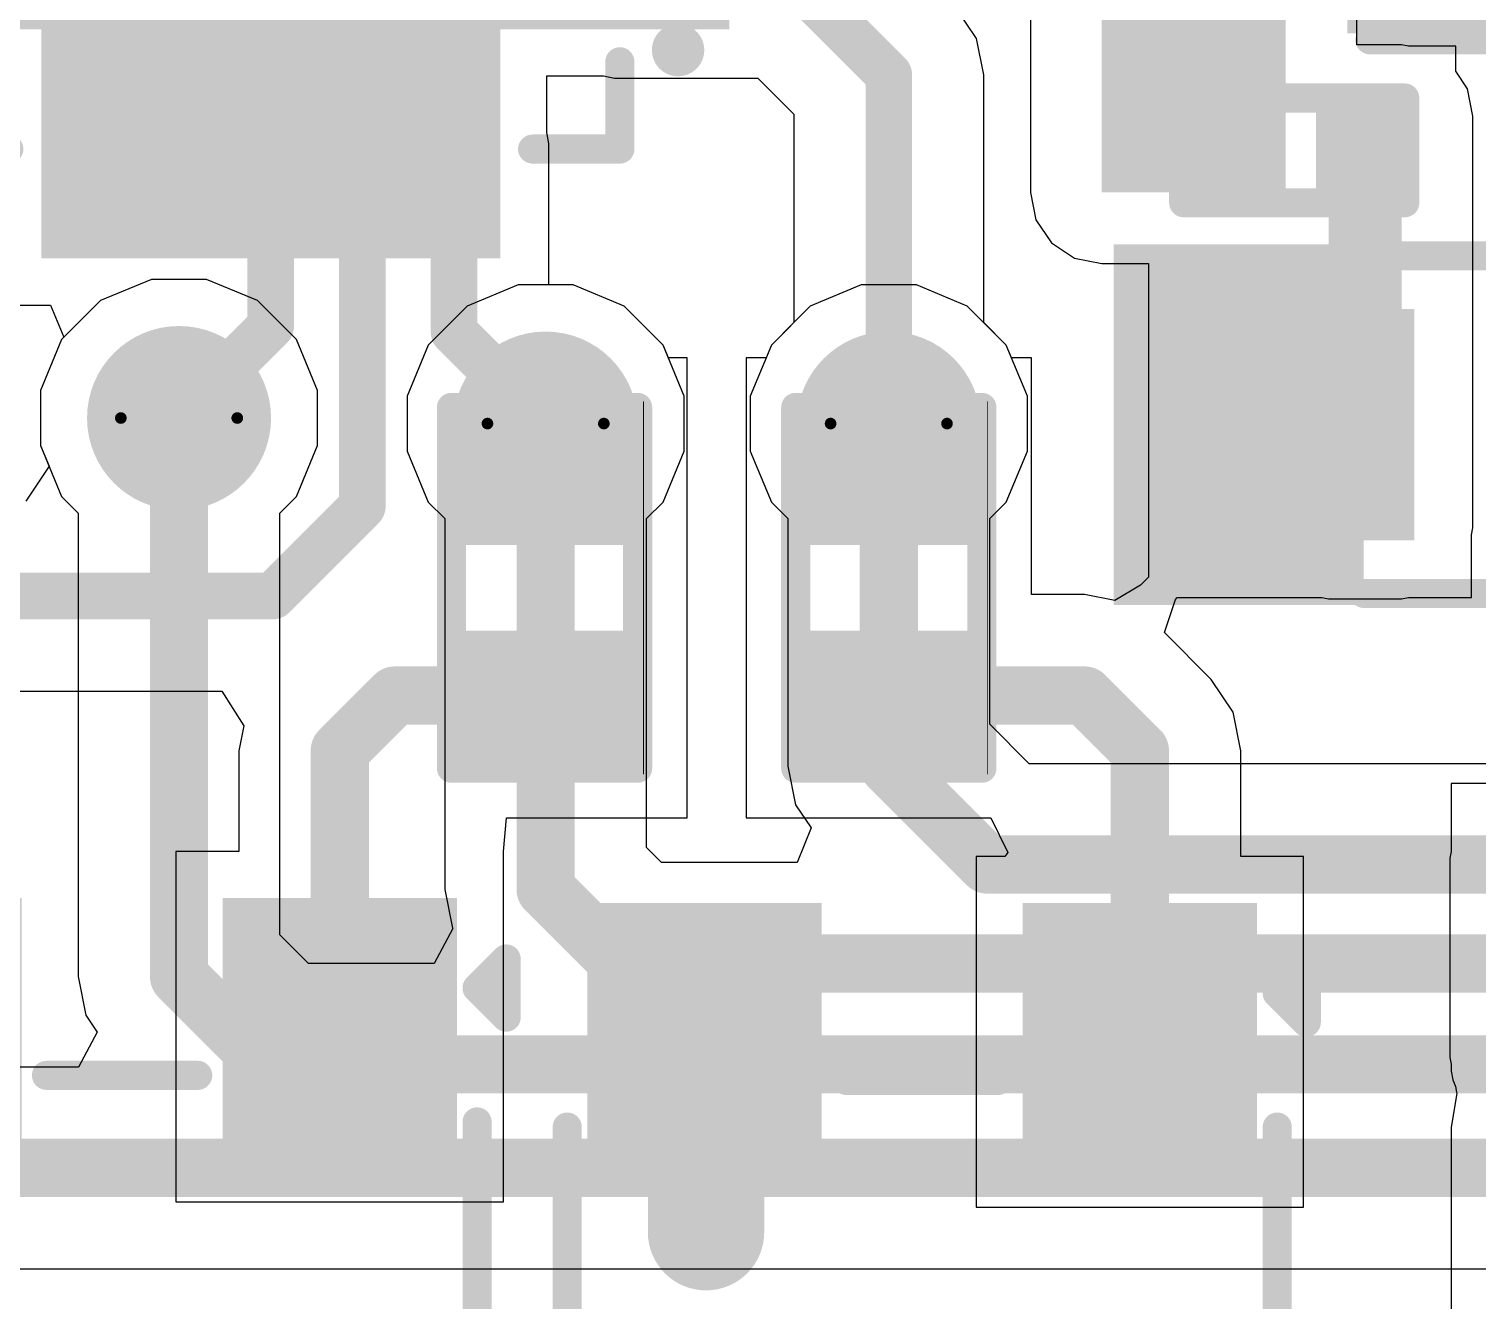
# Model space of a CAD drawing. Header units: inches. Extents: x -46 to 312, y 0 to 111.
# Drawn here: x -32.27 to -25.95, y 30.56 to 36.11 of the extents above; entities that cross this region are included whole.
import ezdxf

# ---------------------------------------------------------------- set-up
doc = ezdxf.new("R2010")
doc.units = ezdxf.units.IN
for name, color, linetype in [('Bottom Layer', 5, 'Continuous'), ('Bottom Solder', 6, 'Continuous'), ('Drill Drawing', 1, 'Continuous'), ('Top Layer', 1, 'Continuous'), ('Top Overlay', 2, 'Continuous'), ('Top Paste', 8, 'Continuous'), ('Top Solder', 216, 'Continuous'), ('Via Holes', 16, 'Continuous')]:
    doc.layers.add(name, color=color, linetype=linetype)

# ---------------------------------------------------------------- blocks, each defined once
blk = doc.blocks.new('R___0402_28')
at = {"layer": 'Top Layer'}
for points in [[(-0.6985, -0.3175), (-0.6985, 0.3175), (-0.2413, 0.3175), (-0.2413, -0.3175)], [(0.2413, -0.3175), (0.2413, 0.3175), (0.6985, 0.3175), (0.6985, -0.3175)]]:
    blk.add_hatch(color=1, dxfattribs=at).paths.add_polyline_path(points)
at = {"layer": 'Top Paste'}
for points in [[(-0.6985, -0.3175), (-0.6985, 0.3175), (-0.2413, 0.3175), (-0.2413, -0.3175)], [(0.2413, -0.3175), (0.2413, 0.3175), (0.6985, 0.3175), (0.6985, -0.3175)]]:
    blk.add_hatch(color=8, dxfattribs=at).paths.add_polyline_path(points)
at = {"layer": 'Top Solder'}
for points in [[(-0.7535, -0.3725), (-0.7535, 0.3725), (-0.1863, 0.3725), (-0.1863, -0.3725)], [(0.1863, -0.3725), (0.1863, 0.3725), (0.7535, 0.3725), (0.7535, -0.3725)]]:
    blk.add_hatch(color=216, dxfattribs=at).paths.add_polyline_path(points)
at = {"layer": 'Top Overlay'}
for points in [[(-0.7874, 0.4064, 0.127, 0.127, 0), (-0.7874, -0.4064, 0.127, 0.127, 0)], [(-0.7874, 0.4064, 0.127, 0.127, 0), (0.7874, 0.4064, 0.127, 0.127, 0)], [(0.7874, 0.4064, 0.127, 0.127, 0), (0.7874, -0.4064, 0.127, 0.127, 0)], [(-0.7874, -0.4064, 0.127, 0.127, 0), (0.7874, -0.4064, 0.127, 0.127, 0)], [(-0.8128, -0.4318, 0.00323, 0.00323, 0), (0.8128, -0.4318, 0.00323, 0.00323, 0)]]:
    blk.add_lwpolyline(points, format="xyseb", dxfattribs=at)
for points in [[(-0.8191, 0.4064, 0.0635, 0.0635, 1), (-0.7556, 0.4064, 0.0635, 0.0635, 1)], [(-0.8191, 0.4064, 0.0635, 0.0635, 1), (-0.7556, 0.4064, 0.0635, 0.0635, 1)], [(0.7556, 0.4064, 0.0635, 0.0635, 1), (0.8191, 0.4064, 0.0635, 0.0635, 1)], [(0.7556, 0.4064, 0.0635, 0.0635, 1), (0.8191, 0.4064, 0.0635, 0.0635, 1)], [(-0.8191, -0.4064, 0.0635, 0.0635, 1), (-0.7556, -0.4064, 0.0635, 0.0635, 1)], [(-0.8191, -0.4064, 0.0635, 0.0635, 1), (-0.7556, -0.4064, 0.0635, 0.0635, 1)], [(0.7556, -0.4064, 0.0635, 0.0635, 1), (0.8191, -0.4064, 0.0635, 0.0635, 1)], [(0.7556, -0.4064, 0.0635, 0.0635, 1), (0.8191, -0.4064, 0.0635, 0.0635, 1)], [(-0.8136, -0.4318, 0.00161, 0.00161, 1), (-0.812, -0.4318, 0.00161, 0.00161, 1)], [(0.812, -0.4318, 0.00161, 0.00161, 1), (0.8136, -0.4318, 0.00161, 0.00161, 1)]]:
    blk.add_lwpolyline(points, format="xyseb", close=True, dxfattribs=at)
blk = doc.blocks.new('R___0402_33')
at = {"layer": 'Top Layer'}
for points in [[(-0.6985, -0.3175), (-0.6985, 0.3175), (-0.2413, 0.3175), (-0.2413, -0.3175)], [(0.2413, -0.3175), (0.2413, 0.3175), (0.6985, 0.3175), (0.6985, -0.3175)]]:
    blk.add_hatch(color=1, dxfattribs=at).paths.add_polyline_path(points)
at = {"layer": 'Top Paste'}
for points in [[(-0.6985, -0.3175), (-0.6985, 0.3175), (-0.2413, 0.3175), (-0.2413, -0.3175)], [(0.2413, -0.3175), (0.2413, 0.3175), (0.6985, 0.3175), (0.6985, -0.3175)]]:
    blk.add_hatch(color=8, dxfattribs=at).paths.add_polyline_path(points)
at = {"layer": 'Top Solder'}
for points in [[(-0.7535, -0.3725), (-0.7535, 0.3725), (-0.1863, 0.3725), (-0.1863, -0.3725)], [(0.1863, -0.3725), (0.1863, 0.3725), (0.7535, 0.3725), (0.7535, -0.3725)]]:
    blk.add_hatch(color=216, dxfattribs=at).paths.add_polyline_path(points)
at = {"layer": 'Top Overlay'}
for points in [[(-0.7874, 0.4064, 0.127, 0.127, 0), (-0.7874, -0.4064, 0.127, 0.127, 0)], [(-0.7874, 0.4064, 0.127, 0.127, 0), (0.7874, 0.4064, 0.127, 0.127, 0)], [(0.7874, 0.4064, 0.127, 0.127, 0), (0.7874, -0.4064, 0.127, 0.127, 0)], [(-0.7874, -0.4064, 0.127, 0.127, 0), (0.7874, -0.4064, 0.127, 0.127, 0)], [(-0.8128, -0.4318, 0.00323, 0.00323, 0), (0.8128, -0.4318, 0.00323, 0.00323, 0)]]:
    blk.add_lwpolyline(points, format="xyseb", dxfattribs=at)
for points in [[(-0.8191, 0.4064, 0.0635, 0.0635, 1), (-0.7556, 0.4064, 0.0635, 0.0635, 1)], [(-0.8191, 0.4064, 0.0635, 0.0635, 1), (-0.7556, 0.4064, 0.0635, 0.0635, 1)], [(0.7556, 0.4064, 0.0635, 0.0635, 1), (0.8191, 0.4064, 0.0635, 0.0635, 1)], [(0.7556, 0.4064, 0.0635, 0.0635, 1), (0.8191, 0.4064, 0.0635, 0.0635, 1)], [(-0.8191, -0.4064, 0.0635, 0.0635, 1), (-0.7556, -0.4064, 0.0635, 0.0635, 1)], [(-0.8191, -0.4064, 0.0635, 0.0635, 1), (-0.7556, -0.4064, 0.0635, 0.0635, 1)], [(0.7556, -0.4064, 0.0635, 0.0635, 1), (0.8191, -0.4064, 0.0635, 0.0635, 1)], [(0.7556, -0.4064, 0.0635, 0.0635, 1), (0.8191, -0.4064, 0.0635, 0.0635, 1)], [(-0.8136, -0.4318, 0.00161, 0.00161, 1), (-0.812, -0.4318, 0.00161, 0.00161, 1)], [(0.812, -0.4318, 0.00161, 0.00161, 1), (0.8136, -0.4318, 0.00161, 0.00161, 1)]]:
    blk.add_lwpolyline(points, format="xyseb", close=True, dxfattribs=at)
blk = doc.blocks.new('SOT_23_34')
at = {"layer": 'Top Layer'}
for points in [[(-0.41, 1.46), (0.41, 1.46), (0.41, 0.54), (-0.41, 0.54)], [(-1.36, -0.54), (-0.54, -0.54), (-0.54, -1.46), (-1.36, -1.46)], [(0.54, -0.54), (1.36, -0.54), (1.36, -1.46), (0.54, -1.46)]]:
    blk.add_hatch(color=1, dxfattribs=at).paths.add_polyline_path(points)
at = {"layer": 'Top Paste'}
for points in [[(-0.41, 1.46), (0.41, 1.46), (0.41, 0.54), (-0.41, 0.54)], [(-1.36, -0.54), (-0.54, -0.54), (-0.54, -1.46), (-1.36, -1.46)], [(0.54, -0.54), (1.36, -0.54), (1.36, -1.46), (0.54, -1.46)]]:
    blk.add_hatch(color=8, dxfattribs=at).paths.add_polyline_path(points)
at = {"layer": 'Top Solder'}
for points in [[(-0.5116, 1.5616), (0.5116, 1.5616), (0.5116, 0.4384), (-0.5116, 0.4384)], [(-1.4616, -0.4384), (-0.4384, -0.4384), (-0.4384, -1.5616), (-1.4616, -1.5616)], [(0.4384, -0.4384), (1.4616, -0.4384), (1.4616, -1.5616), (0.4384, -1.5616)]]:
    blk.add_hatch(color=216, dxfattribs=at).paths.add_polyline_path(points)
at = {"layer": 'Top Overlay'}
for points in [[(-1.5494, 0.8128, 0.127, 0.127, 0), (-1.5494, -0.5842, 0.127, 0.127, 0)], [(-0.5588, 0.8128, 0.127, 0.127, 0), (-1.5494, 0.8128, 0.127, 0.127, 0)], [(1.5494, 0.8128, 0.127, 0.127, 0), (0.5588, 0.8128, 0.127, 0.127, 0)], [(1.5494, 0.8128, 0.127, 0.127, 0), (1.5494, -0.5842, 0.127, 0.127, 0)], [(0.3302, -0.7874, 0.127, 0.127, 0), (-0.3302, -0.7874, 0.127, 0.127, 0)], [(-1.5494, -1.1684, 0.127, 0.127, 0), (-1.6764, -1.0414, 0.127, 0.127, 0)], [(-1.6764, -1.0414, 0.127, 0.127, 0), (-1.6764, -1.2954, 0.127, 0.127, 0)], [(-1.5494, -1.1684, 0.127, 0.127, 0), (-1.6764, -1.2954, 0.127, 0.127, 0)]]:
    blk.add_lwpolyline(points, format="xyseb", dxfattribs=at)
for points in [[(-1.5812, 0.8128, 0.0635, 0.0635, 1), (-1.5176, 0.8128, 0.0635, 0.0635, 1)], [(-1.5812, 0.8128, 0.0635, 0.0635, 1), (-1.5176, 0.8128, 0.0635, 0.0635, 1)], [(-0.5905, 0.8128, 0.0635, 0.0635, 1), (-0.5271, 0.8128, 0.0635, 0.0635, 1)], [(0.5271, 0.8128, 0.0635, 0.0635, 1), (0.5905, 0.8128, 0.0635, 0.0635, 1)], [(1.5176, 0.8128, 0.0635, 0.0635, 1), (1.5812, 0.8128, 0.0635, 0.0635, 1)], [(1.5176, 0.8128, 0.0635, 0.0635, 1), (1.5812, 0.8128, 0.0635, 0.0635, 1)], [(-1.5812, -0.5842, 0.0635, 0.0635, 1), (-1.5176, -0.5842, 0.0635, 0.0635, 1)], [(1.5176, -0.5842, 0.0635, 0.0635, 1), (1.5812, -0.5842, 0.0635, 0.0635, 1)], [(-0.3619, -0.7874, 0.0635, 0.0635, 1), (-0.2984, -0.7874, 0.0635, 0.0635, 1)], [(0.2984, -0.7874, 0.0635, 0.0635, 1), (0.3619, -0.7874, 0.0635, 0.0635, 1)], [(-1.7082, -1.0414, 0.0635, 0.0635, 1), (-1.6446, -1.0414, 0.0635, 0.0635, 1)], [(-1.7082, -1.0414, 0.0635, 0.0635, 1), (-1.6446, -1.0414, 0.0635, 0.0635, 1)], [(-1.5812, -1.1684, 0.0635, 0.0635, 1), (-1.5176, -1.1684, 0.0635, 0.0635, 1)], [(-1.5812, -1.1684, 0.0635, 0.0635, 1), (-1.5176, -1.1684, 0.0635, 0.0635, 1)], [(-1.7082, -1.2954, 0.0635, 0.0635, 1), (-1.6446, -1.2954, 0.0635, 0.0635, 1)], [(-1.7082, -1.2954, 0.0635, 0.0635, 1), (-1.6446, -1.2954, 0.0635, 0.0635, 1)]]:
    blk.add_lwpolyline(points, format="xyseb", close=True, dxfattribs=at)
blk = doc.blocks.new('SOT_23_37')
at = {"layer": 'Top Layer'}
for points in [[(-0.41, 1.46), (0.41, 1.46), (0.41, 0.54), (-0.41, 0.54)], [(-1.36, -0.54), (-0.54, -0.54), (-0.54, -1.46), (-1.36, -1.46)], [(0.54, -0.54), (1.36, -0.54), (1.36, -1.46), (0.54, -1.46)]]:
    blk.add_hatch(color=1, dxfattribs=at).paths.add_polyline_path(points)
at = {"layer": 'Top Paste'}
for points in [[(-0.41, 1.46), (0.41, 1.46), (0.41, 0.54), (-0.41, 0.54)], [(-1.36, -0.54), (-0.54, -0.54), (-0.54, -1.46), (-1.36, -1.46)], [(0.54, -0.54), (1.36, -0.54), (1.36, -1.46), (0.54, -1.46)]]:
    blk.add_hatch(color=8, dxfattribs=at).paths.add_polyline_path(points)
at = {"layer": 'Top Solder'}
for points in [[(-0.5116, 1.5616), (0.5116, 1.5616), (0.5116, 0.4384), (-0.5116, 0.4384)], [(-1.4616, -0.4384), (-0.4384, -0.4384), (-0.4384, -1.5616), (-1.4616, -1.5616)], [(0.4384, -0.4384), (1.4616, -0.4384), (1.4616, -1.5616), (0.4384, -1.5616)]]:
    blk.add_hatch(color=216, dxfattribs=at).paths.add_polyline_path(points)
at = {"layer": 'Top Overlay'}
for points in [[(-0.5588, 0.8128, 0.127, 0.127, 0), (-1.5494, 0.8128, 0.127, 0.127, 0)], [(-1.5494, 0.8128, 0.127, 0.127, 0), (-1.5494, -0.5842, 0.127, 0.127, 0)], [(1.5494, 0.8128, 0.127, 0.127, 0), (0.5588, 0.8128, 0.127, 0.127, 0)], [(1.5494, 0.8128, 0.127, 0.127, 0), (1.5494, -0.5842, 0.127, 0.127, 0)], [(0.3302, -0.7874, 0.127, 0.127, 0), (-0.3302, -0.7874, 0.127, 0.127, 0)], [(-1.6764, -1.0414, 0.127, 0.127, 0), (-1.6764, -1.2954, 0.127, 0.127, 0)], [(-1.5494, -1.1684, 0.127, 0.127, 0), (-1.6764, -1.0414, 0.127, 0.127, 0)], [(-1.5494, -1.1684, 0.127, 0.127, 0), (-1.6764, -1.2954, 0.127, 0.127, 0)]]:
    blk.add_lwpolyline(points, format="xyseb", dxfattribs=at)
for points in [[(-1.5812, 0.8128, 0.0635, 0.0635, 1), (-1.5176, 0.8128, 0.0635, 0.0635, 1)], [(-1.5812, 0.8128, 0.0635, 0.0635, 1), (-1.5176, 0.8128, 0.0635, 0.0635, 1)], [(-0.5905, 0.8128, 0.0635, 0.0635, 1), (-0.5271, 0.8128, 0.0635, 0.0635, 1)], [(0.5271, 0.8128, 0.0635, 0.0635, 1), (0.5905, 0.8128, 0.0635, 0.0635, 1)], [(1.5176, 0.8128, 0.0635, 0.0635, 1), (1.5812, 0.8128, 0.0635, 0.0635, 1)], [(1.5176, 0.8128, 0.0635, 0.0635, 1), (1.5812, 0.8128, 0.0635, 0.0635, 1)], [(-1.5812, -0.5842, 0.0635, 0.0635, 1), (-1.5176, -0.5842, 0.0635, 0.0635, 1)], [(1.5176, -0.5842, 0.0635, 0.0635, 1), (1.5812, -0.5842, 0.0635, 0.0635, 1)], [(-0.3619, -0.7874, 0.0635, 0.0635, 1), (-0.2984, -0.7874, 0.0635, 0.0635, 1)], [(0.2984, -0.7874, 0.0635, 0.0635, 1), (0.3619, -0.7874, 0.0635, 0.0635, 1)], [(-1.7082, -1.0414, 0.0635, 0.0635, 1), (-1.6446, -1.0414, 0.0635, 0.0635, 1)], [(-1.7082, -1.0414, 0.0635, 0.0635, 1), (-1.6446, -1.0414, 0.0635, 0.0635, 1)], [(-1.5812, -1.1684, 0.0635, 0.0635, 1), (-1.5176, -1.1684, 0.0635, 0.0635, 1)], [(-1.5812, -1.1684, 0.0635, 0.0635, 1), (-1.5176, -1.1684, 0.0635, 0.0635, 1)], [(-1.7082, -1.2954, 0.0635, 0.0635, 1), (-1.6446, -1.2954, 0.0635, 0.0635, 1)], [(-1.7082, -1.2954, 0.0635, 0.0635, 1), (-1.6446, -1.2954, 0.0635, 0.0635, 1)]]:
    blk.add_lwpolyline(points, format="xyseb", close=True, dxfattribs=at)
blk = doc.blocks.new('SOD_323_47')
at = {"layer": 'Top Layer'}
for points in [[(-0.75, -0.45), (-1.55, -0.45), (-1.55, 0.45), (-0.75, 0.45)], [(1.55, -0.45), (0.75, -0.45), (0.75, 0.45), (1.55, 0.45)]]:
    blk.add_hatch(color=1, dxfattribs=at).paths.add_polyline_path(points)
at = {"layer": 'Top Overlay'}
for points in [[(-2.0075, 0.4826), (-0.9153, 0.4826), (-0.9153, 0.7874), (-2.0075, 0.7874)], [(-2.0075, -0.508), (-1.5757, -0.508), (-1.5757, 0.508), (-2.0075, 0.508)], [(-2.0075, -0.7874), (-0.9153, -0.7874), (-0.9153, -0.4826), (-2.0075, -0.4826)]]:
    blk.add_hatch(color=2, dxfattribs=at).paths.add_polyline_path(points)
at = {"layer": 'Top Paste'}
for points in [[(-0.75, -0.45), (-1.55, -0.45), (-1.55, 0.45), (-0.75, 0.45)], [(1.55, -0.45), (0.75, -0.45), (0.75, 0.45), (1.55, 0.45)]]:
    blk.add_hatch(color=8, dxfattribs=at).paths.add_polyline_path(points)
at = {"layer": 'Top Solder'}
for points in [[(-0.695, -0.505), (-1.605, -0.505), (-1.605, 0.505), (-0.695, 0.505)], [(1.605, -0.505), (0.695, -0.505), (0.695, 0.505), (1.605, 0.505)]]:
    blk.add_hatch(color=216, dxfattribs=at).paths.add_polyline_path(points)
at = {"layer": 'Top Overlay'}
for points in [[(-0.9144, 0.7366, 0.127, 0.127, 0), (0.9398, 0.7366, 0.127, 0.127, 0)], [(0.9398, 0.5588, 0.127, 0.127, 0), (0.9398, 0.7366, 0.127, 0.127, 0)], [(0.9398, -0.7366, 0.127, 0.127, 0), (0.9398, -0.5588, 0.127, 0.127, 0)], [(-0.9144, -0.7366, 0.127, 0.127, 0), (0.9398, -0.7366, 0.127, 0.127, 0)]]:
    blk.add_lwpolyline(points, format="xyseb", dxfattribs=at)
for points in [[(-0.9461, 0.7366, 0.0635, 0.0635, 1), (-0.8827, 0.7366, 0.0635, 0.0635, 1)], [(0.908, 0.7366, 0.0635, 0.0635, 1), (0.9715, 0.7366, 0.0635, 0.0635, 1)], [(0.908, 0.7366, 0.0635, 0.0635, 1), (0.9715, 0.7366, 0.0635, 0.0635, 1)], [(0.908, 0.5588, 0.0635, 0.0635, 1), (0.9715, 0.5588, 0.0635, 0.0635, 1)], [(0.908, -0.5588, 0.0635, 0.0635, 1), (0.9715, -0.5588, 0.0635, 0.0635, 1)], [(-0.9461, -0.7366, 0.0635, 0.0635, 1), (-0.8827, -0.7366, 0.0635, 0.0635, 1)], [(0.908, -0.7366, 0.0635, 0.0635, 1), (0.9715, -0.7366, 0.0635, 0.0635, 1)], [(0.908, -0.7366, 0.0635, 0.0635, 1), (0.9715, -0.7366, 0.0635, 0.0635, 1)]]:
    blk.add_lwpolyline(points, format="xyseb", close=True, dxfattribs=at)
blk = doc.blocks.new('20_QFN_75')
at = {"layer": 'Top Layer'}
for points in [[(-0.9, 1.9), (-0.7, 1.9), (-0.7, 1.1), (-0.9, 1.1)], [(-0.5, 1.9), (-0.3, 1.9), (-0.3, 1.1), (-0.5, 1.1)], [(-0.1, 1.9), (0.1, 1.9), (0.1, 1.1), (-0.1, 1.1)], [(0.3, 1.9), (0.5, 1.9), (0.5, 1.1), (0.3, 1.1)], [(0.7, 1.9), (0.9, 1.9), (0.9, 1.1), (0.7, 1.1)], [(-1.9, 0.9), (-1.1, 0.9), (-1.1, 0.7), (-1.9, 0.7)], [(-0.9, 0.9), (0.9, 0.9), (0.9, -0.9), (-0.9, -0.9)], [(1.1, 0.9), (1.9, 0.9), (1.9, 0.7), (1.1, 0.7)], [(-1.9, 0.5), (-1.1, 0.5), (-1.1, 0.3), (-1.9, 0.3)], [(1.1, 0.5), (1.9, 0.5), (1.9, 0.3), (1.1, 0.3)], [(-1.9, 0.1), (-1.1, 0.1), (-1.1, -0.1), (-1.9, -0.1)], [(1.1, 0.1), (1.9, 0.1), (1.9, -0.1), (1.1, -0.1)], [(-1.9, -0.3), (-1.1, -0.3), (-1.1, -0.5), (-1.9, -0.5)], [(1.1, -0.3), (1.9, -0.3), (1.9, -0.5), (1.1, -0.5)], [(-1.9, -0.7), (-1.1, -0.7), (-1.1, -0.9), (-1.9, -0.9)], [(1.1, -0.7), (1.9, -0.7), (1.9, -0.9), (1.1, -0.9)], [(-0.9, -1.1), (-0.7, -1.1), (-0.7, -1.9), (-0.9, -1.9)], [(-0.5, -1.1), (-0.3, -1.1), (-0.3, -1.9), (-0.5, -1.9)], [(-0.1, -1.1), (0.1, -1.1), (0.1, -1.9), (-0.1, -1.9)], [(0.3, -1.1), (0.5, -1.1), (0.5, -1.9), (0.3, -1.9)], [(0.7, -1.1), (0.9, -1.1), (0.9, -1.9), (0.7, -1.9)]]:
    blk.add_hatch(color=1, dxfattribs=at).paths.add_polyline_path(points)
at = {"layer": 'Top Paste'}
for points in [[(-0.9, 1.9), (-0.7, 1.9), (-0.7, 1.1), (-0.9, 1.1)], [(-0.5, 1.9), (-0.3, 1.9), (-0.3, 1.1), (-0.5, 1.1)], [(-0.1, 1.9), (0.1, 1.9), (0.1, 1.1), (-0.1, 1.1)], [(0.3, 1.9), (0.5, 1.9), (0.5, 1.1), (0.3, 1.1)], [(0.7, 1.9), (0.9, 1.9), (0.9, 1.1), (0.7, 1.1)], [(-1.9, 0.9), (-1.1, 0.9), (-1.1, 0.7), (-1.9, 0.7)], [(-0.9, 0.9), (0.9, 0.9), (0.9, -0.9), (-0.9, -0.9)], [(1.1, 0.9), (1.9, 0.9), (1.9, 0.7), (1.1, 0.7)], [(-1.9, 0.5), (-1.1, 0.5), (-1.1, 0.3), (-1.9, 0.3)], [(1.1, 0.5), (1.9, 0.5), (1.9, 0.3), (1.1, 0.3)], [(-1.9, 0.1), (-1.1, 0.1), (-1.1, -0.1), (-1.9, -0.1)], [(1.1, 0.1), (1.9, 0.1), (1.9, -0.1), (1.1, -0.1)], [(-1.9, -0.3), (-1.1, -0.3), (-1.1, -0.5), (-1.9, -0.5)], [(1.1, -0.3), (1.9, -0.3), (1.9, -0.5), (1.1, -0.5)], [(-1.9, -0.7), (-1.1, -0.7), (-1.1, -0.9), (-1.9, -0.9)], [(1.1, -0.7), (1.9, -0.7), (1.9, -0.9), (1.1, -0.9)], [(-0.9, -1.1), (-0.7, -1.1), (-0.7, -1.9), (-0.9, -1.9)], [(-0.5, -1.1), (-0.3, -1.1), (-0.3, -1.9), (-0.5, -1.9)], [(-0.1, -1.1), (0.1, -1.1), (0.1, -1.9), (-0.1, -1.9)], [(0.3, -1.1), (0.5, -1.1), (0.5, -1.9), (0.3, -1.9)], [(0.7, -1.1), (0.9, -1.1), (0.9, -1.9), (0.7, -1.9)]]:
    blk.add_hatch(color=8, dxfattribs=at).paths.add_polyline_path(points)
at = {"layer": 'Top Solder'}
for points in [[(-1.0016, 2.0016), (-0.5984, 2.0016), (-0.5984, 0.9984), (-1.0016, 0.9984)], [(-0.6016, 2.0016), (-0.1984, 2.0016), (-0.1984, 0.9984), (-0.6016, 0.9984)], [(-0.2016, 2.0016), (0.2016, 2.0016), (0.2016, 0.9984), (-0.2016, 0.9984)], [(0.1984, 2.0016), (0.6016, 2.0016), (0.6016, 0.9984), (0.1984, 0.9984)], [(0.5984, 2.0016), (1.0016, 2.0016), (1.0016, 0.9984), (0.5984, 0.9984)], [(-2.0016, 1.0016), (-0.9984, 1.0016), (-0.9984, 0.5984), (-2.0016, 0.5984)], [(-1.0016, 1.0016), (1.0016, 1.0016), (1.0016, -1.0016), (-1.0016, -1.0016)], [(0.9984, 1.0016), (2.0016, 1.0016), (2.0016, 0.5984), (0.9984, 0.5984)], [(-2.0016, 0.6016), (-0.9984, 0.6016), (-0.9984, 0.1984), (-2.0016, 0.1984)], [(0.9984, 0.6016), (2.0016, 0.6016), (2.0016, 0.1984), (0.9984, 0.1984)], [(-2.0016, 0.2016), (-0.9984, 0.2016), (-0.9984, -0.2016), (-2.0016, -0.2016)], [(0.9984, 0.2016), (2.0016, 0.2016), (2.0016, -0.2016), (0.9984, -0.2016)], [(-2.0016, -0.1984), (-0.9984, -0.1984), (-0.9984, -0.6016), (-2.0016, -0.6016)], [(0.9984, -0.1984), (2.0016, -0.1984), (2.0016, -0.6016), (0.9984, -0.6016)], [(-2.0016, -0.5984), (-0.9984, -0.5984), (-0.9984, -1.0016), (-2.0016, -1.0016)], [(0.9984, -0.5984), (2.0016, -0.5984), (2.0016, -1.0016), (0.9984, -1.0016)], [(-1.0016, -0.9984), (-0.5984, -0.9984), (-0.5984, -2.0016), (-1.0016, -2.0016)], [(-0.6016, -0.9984), (-0.1984, -0.9984), (-0.1984, -2.0016), (-0.6016, -2.0016)], [(-0.2016, -0.9984), (0.2016, -0.9984), (0.2016, -2.0016), (-0.2016, -2.0016)], [(0.1984, -0.9984), (0.6016, -0.9984), (0.6016, -2.0016), (0.1984, -2.0016)], [(0.5984, -0.9984), (1.0016, -0.9984), (1.0016, -2.0016), (0.5984, -2.0016)]]:
    blk.add_hatch(color=216, dxfattribs=at).paths.add_polyline_path(points)
at = {"layer": 'Top Overlay'}
for points in [[(-1.524, 1.524, 0.127, 0.127, 0), (-1.524, 1.143, 0.127, 0.127, 0)], [(-1.143, 1.524, 0.127, 0.127, 0), (-1.524, 1.524, 0.127, 0.127, 0)], [(1.524, 1.524, 0.127, 0.127, 0), (1.143, 1.524, 0.127, 0.127, 0)], [(1.524, 1.524, 0.127, 0.127, 0), (1.524, 1.143, 0.127, 0.127, 0)], [(-1.524, -1.143, 0.127, 0.127, 0), (-1.524, -1.524, 0.127, 0.127, 0)], [(1.524, -1.143, 0.127, 0.127, 0), (1.524, -1.524, 0.127, 0.127, 0)], [(-1.143, -1.524, 0.127, 0.127, 0), (-1.524, -1.524, 0.127, 0.127, 0)], [(1.524, -1.524, 0.127, 0.127, 0), (1.143, -1.524, 0.127, 0.127, 0)]]:
    blk.add_lwpolyline(points, format="xyseb", dxfattribs=at)
for points in [[(-1.5557, 1.524, 0.0635, 0.0635, 1), (-1.4923, 1.524, 0.0635, 0.0635, 1)], [(-1.5557, 1.524, 0.0635, 0.0635, 1), (-1.4923, 1.524, 0.0635, 0.0635, 1)], [(-1.1747, 1.524, 0.0635, 0.0635, 1), (-1.1113, 1.524, 0.0635, 0.0635, 1)], [(1.1113, 1.524, 0.0635, 0.0635, 1), (1.1747, 1.524, 0.0635, 0.0635, 1)], [(1.4923, 1.524, 0.0635, 0.0635, 1), (1.5557, 1.524, 0.0635, 0.0635, 1)], [(1.4923, 1.524, 0.0635, 0.0635, 1), (1.5557, 1.524, 0.0635, 0.0635, 1)], [(-1.7272, 1.0922, 0.127, 0.127, 1), (-1.8288, 1.0922, 0.127, 0.127, 1)], [(-1.5557, 1.143, 0.0635, 0.0635, 1), (-1.4923, 1.143, 0.0635, 0.0635, 1)], [(1.4923, 1.143, 0.0635, 0.0635, 1), (1.5557, 1.143, 0.0635, 0.0635, 1)], [(-1.8605, 1.0922, 0.0635, 0.0635, 1), (-1.7971, 1.0922, 0.0635, 0.0635, 1)], [(-1.759, 1.0922, 0.0635, 0.0635, 1), (-1.6954, 1.0922, 0.0635, 0.0635, 1)], [(-1.5557, -1.143, 0.0635, 0.0635, 1), (-1.4923, -1.143, 0.0635, 0.0635, 1)], [(1.4923, -1.143, 0.0635, 0.0635, 1), (1.5557, -1.143, 0.0635, 0.0635, 1)], [(-1.5557, -1.524, 0.0635, 0.0635, 1), (-1.4923, -1.524, 0.0635, 0.0635, 1)], [(-1.5557, -1.524, 0.0635, 0.0635, 1), (-1.4923, -1.524, 0.0635, 0.0635, 1)], [(-1.1747, -1.524, 0.0635, 0.0635, 1), (-1.1113, -1.524, 0.0635, 0.0635, 1)], [(1.1113, -1.524, 0.0635, 0.0635, 1), (1.1747, -1.524, 0.0635, 0.0635, 1)], [(1.4923, -1.524, 0.0635, 0.0635, 1), (1.5557, -1.524, 0.0635, 0.0635, 1)], [(1.4923, -1.524, 0.0635, 0.0635, 1), (1.5557, -1.524, 0.0635, 0.0635, 1)]]:
    blk.add_lwpolyline(points, format="xyseb", close=True, dxfattribs=at)
blk = doc.blocks.new('IND_0201_82')
at = {"layer": 'Top Layer'}
for points in [[(-0.4, 0.15), (-0.15, 0.15), (-0.15, -0.15), (-0.4, -0.15)], [(0.15, 0.15), (0.4, 0.15), (0.4, -0.15), (0.15, -0.15)]]:
    blk.add_hatch(color=1, dxfattribs=at).paths.add_polyline_path(points)
at = {"layer": 'Top Paste'}
for points in [[(-0.4, 0.15), (-0.15, 0.15), (-0.15, -0.15), (-0.4, -0.15)], [(0.15, 0.15), (0.4, 0.15), (0.4, -0.15), (0.15, -0.15)]]:
    blk.add_hatch(color=8, dxfattribs=at).paths.add_polyline_path(points)
at = {"layer": 'Top Solder'}
for points in [[(-0.455, 0.205), (-0.095, 0.205), (-0.095, -0.205), (-0.455, -0.205)], [(0.095, 0.205), (0.455, 0.205), (0.455, -0.205), (0.095, -0.205)]]:
    blk.add_hatch(color=216, dxfattribs=at).paths.add_polyline_path(points)
at = {"layer": 'Top Overlay'}
for points in [[(0.4826, 0.2286, 0.127, 0.127, 0), (-0.4826, 0.2286, 0.127, 0.127, 0)], [(-0.4826, 0.2286, 0.127, 0.127, 0), (-0.4826, -0.2286, 0.127, 0.127, 0)], [(0.4826, 0.2286, 0.127, 0.127, 0), (0.4826, -0.2286, 0.127, 0.127, 0)], [(0.4826, -0.2286, 0.127, 0.127, 0), (-0.4826, -0.2286, 0.127, 0.127, 0)]]:
    blk.add_lwpolyline(points, format="xyseb", dxfattribs=at)
for points in [[(-0.5143, 0.2286, 0.0635, 0.0635, 1), (-0.4508, 0.2286, 0.0635, 0.0635, 1)], [(-0.5143, 0.2286, 0.0635, 0.0635, 1), (-0.4508, 0.2286, 0.0635, 0.0635, 1)], [(0.4508, 0.2286, 0.0635, 0.0635, 1), (0.5143, 0.2286, 0.0635, 0.0635, 1)], [(0.4508, 0.2286, 0.0635, 0.0635, 1), (0.5143, 0.2286, 0.0635, 0.0635, 1)], [(-0.5143, -0.2286, 0.0635, 0.0635, 1), (-0.4508, -0.2286, 0.0635, 0.0635, 1)], [(-0.5143, -0.2286, 0.0635, 0.0635, 1), (-0.4508, -0.2286, 0.0635, 0.0635, 1)], [(0.4508, -0.2286, 0.0635, 0.0635, 1), (0.5143, -0.2286, 0.0635, 0.0635, 1)], [(0.4508, -0.2286, 0.0635, 0.0635, 1), (0.5143, -0.2286, 0.0635, 0.0635, 1)]]:
    blk.add_lwpolyline(points, format="xyseb", close=True, dxfattribs=at)
blk = doc.blocks.new('C___0402_90')
at = {"layer": 'Top Layer'}
for points in [[(-0.6985, -0.3175), (-0.6985, 0.3175), (-0.2413, 0.3175), (-0.2413, -0.3175)], [(0.2413, -0.3175), (0.2413, 0.3175), (0.6985, 0.3175), (0.6985, -0.3175)]]:
    blk.add_hatch(color=1, dxfattribs=at).paths.add_polyline_path(points)
at = {"layer": 'Top Paste'}
for points in [[(-0.6985, -0.3175), (-0.6985, 0.3175), (-0.2413, 0.3175), (-0.2413, -0.3175)], [(0.2413, -0.3175), (0.2413, 0.3175), (0.6985, 0.3175), (0.6985, -0.3175)]]:
    blk.add_hatch(color=8, dxfattribs=at).paths.add_polyline_path(points)
at = {"layer": 'Top Solder'}
for points in [[(-0.7585, -0.3775), (-0.7585, 0.3775), (-0.1813, 0.3775), (-0.1813, -0.3775)], [(0.1813, -0.3775), (0.1813, 0.3775), (0.7585, 0.3775), (0.7585, -0.3775)]]:
    blk.add_hatch(color=216, dxfattribs=at).paths.add_polyline_path(points)
at = {"layer": 'Top Overlay'}
for points in [[(-0.2794, 0.4064, 0.127, 0.127, 0), (-0.7874, 0.4064, 0.127, 0.127, 0)], [(-0.7874, 0.4064, 0.127, 0.127, 0), (-0.7874, -0.4064, 0.127, 0.127, 0)], [(0.7874, 0.4064, 0.127, 0.127, 0), (0.2794, 0.4064, 0.127, 0.127, 0)], [(0.7874, 0.4064, 0.127, 0.127, 0), (0.7874, -0.4064, 0.127, 0.127, 0)], [(-0.2794, -0.4064, 0.127, 0.127, 0), (-0.7874, -0.4064, 0.127, 0.127, 0)], [(0.7874, -0.4064, 0.127, 0.127, 0), (0.2794, -0.4064, 0.127, 0.127, 0)]]:
    blk.add_lwpolyline(points, format="xyseb", dxfattribs=at)
for points in [[(-0.8191, 0.4064, 0.0635, 0.0635, 1), (-0.7556, 0.4064, 0.0635, 0.0635, 1)], [(-0.8191, 0.4064, 0.0635, 0.0635, 1), (-0.7556, 0.4064, 0.0635, 0.0635, 1)], [(-0.3111, 0.4064, 0.0635, 0.0635, 1), (-0.2477, 0.4064, 0.0635, 0.0635, 1)], [(0.2477, 0.4064, 0.0635, 0.0635, 1), (0.3111, 0.4064, 0.0635, 0.0635, 1)], [(0.7556, 0.4064, 0.0635, 0.0635, 1), (0.8191, 0.4064, 0.0635, 0.0635, 1)], [(0.7556, 0.4064, 0.0635, 0.0635, 1), (0.8191, 0.4064, 0.0635, 0.0635, 1)], [(-0.8191, -0.4064, 0.0635, 0.0635, 1), (-0.7556, -0.4064, 0.0635, 0.0635, 1)], [(-0.8191, -0.4064, 0.0635, 0.0635, 1), (-0.7556, -0.4064, 0.0635, 0.0635, 1)], [(-0.3111, -0.4064, 0.0635, 0.0635, 1), (-0.2477, -0.4064, 0.0635, 0.0635, 1)], [(0.2477, -0.4064, 0.0635, 0.0635, 1), (0.3111, -0.4064, 0.0635, 0.0635, 1)], [(0.7556, -0.4064, 0.0635, 0.0635, 1), (0.8191, -0.4064, 0.0635, 0.0635, 1)], [(0.7556, -0.4064, 0.0635, 0.0635, 1), (0.8191, -0.4064, 0.0635, 0.0635, 1)]]:
    blk.add_lwpolyline(points, format="xyseb", close=True, dxfattribs=at)

msp = doc.modelspace()

# ---------------------------------------------------------------- hatches: boundary and pattern name
at = {"layer": 'Bottom Layer'}
h = msp.add_hatch(color=5, dxfattribs=at)
edge = h.paths.add_edge_path()
edge.add_arc((-31.6154, 34.4126), 0.3, 0, 360)
h = msp.add_hatch(color=5, dxfattribs=at)
edge = h.paths.add_edge_path()
edge.add_arc((-30.0154, 34.3884), 0.3, 0, 360)
h = msp.add_hatch(color=5, dxfattribs=at)
edge = h.paths.add_edge_path()
edge.add_arc((-28.5176, 34.3884), 0.3, 0, 360)
at = {"layer": 'Bottom Solder'}
h = msp.add_hatch(color=6, dxfattribs=at)
edge = h.paths.add_edge_path()
edge.add_arc((-31.6154, 34.4126), 0.4016, 0, 360)
h = msp.add_hatch(color=6, dxfattribs=at)
edge = h.paths.add_edge_path()
edge.add_arc((-30.0154, 34.3884), 0.4016, 0, 360)
h = msp.add_hatch(color=6, dxfattribs=at)
edge = h.paths.add_edge_path()
edge.add_arc((-28.5176, 34.3884), 0.4016, 0, 360)
at = {"layer": 'Top Layer'}
for points in [[(-27.5883, 37.854), (-27.5883, 35.397), (-26.7862, 35.397), (-26.7862, 37.854)], [(-26.5981, 35.7307), (-26.5981, 33.9336), (-26.2794, 33.9336), (-26.2794, 35.7307)]]:
    msp.add_hatch(color=1, dxfattribs=at).paths.add_polyline_path(points)
h = msp.add_hatch(color=1, dxfattribs=at)
edge = h.paths.add_edge_path()
edge.add_arc((-31.6154, 34.4126), 0.3, 0, 360)
h = msp.add_hatch(color=1, dxfattribs=at)
edge = h.paths.add_edge_path()
edge.add_arc((-30.0154, 34.3884), 0.3, 0, 360)
h = msp.add_hatch(color=1, dxfattribs=at)
edge = h.paths.add_edge_path()
edge.add_arc((-28.5176, 34.3884), 0.3, 0, 360)
at = {"layer": 'Top Solder'}
h = msp.add_hatch(color=216, dxfattribs=at)
edge = h.paths.add_edge_path()
edge.add_arc((-31.6154, 34.4126), 0.4016, 0, 360)
h = msp.add_hatch(color=216, dxfattribs=at)
edge = h.paths.add_edge_path()
edge.add_arc((-30.0154, 34.3884), 0.4016, 0, 360)
h = msp.add_hatch(color=216, dxfattribs=at)
edge = h.paths.add_edge_path()
edge.add_arc((-28.5176, 34.3884), 0.4016, 0, 360)
at = {"layer": 'Via Holes'}
h = msp.add_hatch(color=7, dxfattribs=at)
edge = h.paths.add_edge_path()
edge.add_arc((-31.6154, 34.4126), 0.15, 0, 360)
h = msp.add_hatch(color=7, dxfattribs=at)
edge = h.paths.add_edge_path()
edge.add_arc((-30.0154, 34.3884), 0.15, 0, 360)
h = msp.add_hatch(color=7, dxfattribs=at)
edge = h.paths.add_edge_path()
edge.add_arc((-28.5176, 34.3884), 0.15, 0, 360)

# ---------------------------------------------------------------- linework, layer by layer
at = {"layer": 'Bottom Layer'}
for p, q in [((-31.7357, 35.0174), (-31.958, 34.9254)), ((-31.4951, 35.0174), (-31.7357, 35.0174)), ((-31.2728, 34.9254), (-31.4951, 35.0174)), ((-30.1357, 34.9932), (-30.358, 34.9011)), ((-29.8951, 34.9932), (-30.1357, 34.9932)), ((-29.6728, 34.9011), (-29.8951, 34.9932)), ((-28.6379, 34.9932), (-28.8602, 34.9011)), ((-28.3973, 34.9932), (-28.6379, 34.9932)), ((-28.175, 34.9011), (-28.3973, 34.9932)), ((-31.958, 34.9254), (-32.1281, 34.7552)), ((-31.1027, 34.7552), (-31.2728, 34.9254)), ((-30.358, 34.9011), (-30.5281, 34.731)), ((-29.5027, 34.731), (-29.6728, 34.9011)), ((-28.8602, 34.9011), (-29.0303, 34.731)), ((-28.0049, 34.731), (-28.175, 34.9011)), ((-32.1281, 34.7552), (-32.2202, 34.5329)), ((-31.0106, 34.5329), (-31.1027, 34.7552)), ((-30.5281, 34.731), (-30.6202, 34.5087)), ((-29.4106, 34.5087), (-29.5027, 34.731)), ((-29.0303, 34.731), (-29.1224, 34.5087)), ((-27.9128, 34.5087), (-28.0049, 34.731)), ((-32.2202, 34.5329), (-32.2202, 34.2923)), ((-31.0106, 34.2923), (-31.0106, 34.5329)), ((-30.6202, 34.5087), (-30.6202, 34.2681)), ((-29.4106, 34.2681), (-29.4106, 34.5087)), ((-29.1224, 34.5087), (-29.1224, 34.2681)), ((-27.9128, 34.2681), (-27.9128, 34.5087)), ((-32.2202, 34.2923), (-32.1281, 34.07)), ((-31.1027, 34.07), (-31.0106, 34.2923)), ((-30.6202, 34.2681), (-30.5281, 34.0458)), ((-29.5027, 34.0458), (-29.4106, 34.2681)), ((-29.1224, 34.2681), (-29.0303, 34.0458)), ((-28.0049, 34.0458), (-27.9128, 34.2681)), ((-32.1281, 34.07), (-32.0557, 33.9976)), ((-31.1752, 33.9976), (-31.1027, 34.07)), ((-30.5281, 34.0458), (-30.4557, 33.9734)), ((-29.5752, 33.9734), (-29.5027, 34.0458)), ((-29.0303, 34.0458), (-28.9579, 33.9734)), ((-28.0773, 33.9734), (-28.0049, 34.0458)), ((-32.0557, 33.9976), (-32.0557, 31.9748)), ((-31.1752, 32.1572), (-31.1752, 33.9976)), ((-30.4557, 33.9734), (-30.4557, 32.3552)), ((-29.5752, 32.5376), (-29.5752, 33.9734)), ((-28.9579, 33.9734), (-28.9579, 32.8936)), ((-28.0773, 33.076), (-28.0773, 33.9734)), ((-27.9054, 32.904), (-28.0773, 33.076)), ((-28.9579, 32.8936), (-28.9243, 32.7251)), ((-23.0431, 32.904), (-27.9054, 32.904)), ((-28.9243, 32.7251), (-28.8572, 32.6246)), ((-28.8572, 32.6246), (-28.9176, 32.4722)), ((-29.5098, 32.4722), (-29.5752, 32.5376)), ((-28.9176, 32.4722), (-29.5098, 32.4722)), ((-30.4557, 32.3552), (-30.4222, 32.1867)), ((-30.4207, 32.1845), (-30.5021, 32.0321)), ((-30.4222, 32.1867), (-30.4207, 32.1845)), ((-31.05, 32.0321), (-31.1752, 32.1572)), ((-30.5021, 32.0321), (-31.05, 32.0321)), ((-32.0557, 31.9748), (-32.0222, 31.8064)), ((-32.0222, 31.8064), (-31.9729, 31.7326)), ((-31.9729, 31.7326), (-32.0543, 31.5802)), ((-32.0543, 31.5802), (-33.655, 31.5802)), ((-33.8374, 30.6997), (-23.7971, 30.6997))]:
    msp.add_line(p, q, dxfattribs=at)
for points in [[(-31.6154, 31.9748, 0.254, 0.254, 0), (-31.6154, 34.4126, 0.254, 0.254, 0)], [(-30.0154, 32.3552, 0.254, 0.254, 0), (-30.0154, 34.4126, 0.254, 0.254, 0)], [(-28.5176, 32.8936, 0.254, 0.254, 0), (-28.5176, 34.3884, 0.254, 0.254, 0)], [(-28.5176, 32.8936, 0.254, 0.254, 0), (-28.0877, 32.4638, 0.254, 0.254, 0)], [(-28.0877, 32.4638, 0.254, 0.254, 0), (-23.0431, 32.4638, 0.254, 0.254, 0)], [(-30.0154, 32.3552, 0.254, 0.254, 0), (-29.6921, 32.032, 0.254, 0.254, 0)], [(-29.6921, 32.032, 0.254, 0.254, 0), (-23.2219, 32.032, 0.254, 0.254, 0)], [(-31.6154, 31.9748, 0.254, 0.254, 0), (-31.2324, 31.5918, 0.254, 0.254, 0)], [(-31.2324, 31.5918, 0.254, 0.254, 0), (-23.3925, 31.5918, 0.254, 0.254, 0)], [(-33.8374, 31.1399, 0.254, 0.254, 0), (-23.6147, 31.1399, 0.254, 0.254, 0)]]:
    msp.add_lwpolyline(points, format="xyseb", dxfattribs=at)
for points in [[(-31.6789, 34.4126, 0.127, 0.127, 1), (-31.5519, 34.4126, 0.127, 0.127, 1)], [(-30.0789, 34.4126, 0.127, 0.127, 1), (-29.9519, 34.4126, 0.127, 0.127, 1)], [(-28.5811, 34.3884, 0.127, 0.127, 1), (-28.4541, 34.3884, 0.127, 0.127, 1)], [(-28.5811, 32.8936, 0.127, 0.127, 1), (-28.4541, 32.8936, 0.127, 0.127, 1)], [(-28.5811, 32.8936, 0.127, 0.127, 1), (-28.4541, 32.8936, 0.127, 0.127, 1)], [(-28.1512, 32.4638, 0.127, 0.127, 1), (-28.0242, 32.4638, 0.127, 0.127, 1)], [(-28.1512, 32.4638, 0.127, 0.127, 1), (-28.0242, 32.4638, 0.127, 0.127, 1)], [(-30.0789, 32.3552, 0.127, 0.127, 1), (-29.9519, 32.3552, 0.127, 0.127, 1)], [(-30.0789, 32.3552, 0.127, 0.127, 1), (-29.9519, 32.3552, 0.127, 0.127, 1)], [(-29.7556, 32.032, 0.127, 0.127, 1), (-29.6286, 32.032, 0.127, 0.127, 1)], [(-29.7556, 32.032, 0.127, 0.127, 1), (-29.6286, 32.032, 0.127, 0.127, 1)], [(-31.6789, 31.9748, 0.127, 0.127, 1), (-31.5519, 31.9748, 0.127, 0.127, 1)], [(-31.6789, 31.9748, 0.127, 0.127, 1), (-31.5519, 31.9748, 0.127, 0.127, 1)], [(-31.2959, 31.5918, 0.127, 0.127, 1), (-31.1689, 31.5918, 0.127, 0.127, 1)], [(-31.2959, 31.5918, 0.127, 0.127, 1), (-31.1689, 31.5918, 0.127, 0.127, 1)]]:
    msp.add_lwpolyline(points, format="xyseb", close=True, dxfattribs=at)
at = {"layer": 'Drill Drawing'}
for points in [[(-31.3614, 34.4126, 0.0508, 0.0508, 1), (-31.8694, 34.4126, 0.0508, 0.0508, 1)], [(-29.7614, 34.3884, 0.0508, 0.0508, 1), (-30.2694, 34.3884, 0.0508, 0.0508, 1)], [(-28.2636, 34.3884, 0.0508, 0.0508, 1), (-28.7716, 34.3884, 0.0508, 0.0508, 1)], [(-31.8821, 34.4126, 0.0254, 0.0254, 1), (-31.8567, 34.4126, 0.0254, 0.0254, 1)], [(-31.3741, 34.4126, 0.0254, 0.0254, 1), (-31.3487, 34.4126, 0.0254, 0.0254, 1)], [(-30.2821, 34.3884, 0.0254, 0.0254, 1), (-30.2567, 34.3884, 0.0254, 0.0254, 1)], [(-29.7741, 34.3884, 0.0254, 0.0254, 1), (-29.7487, 34.3884, 0.0254, 0.0254, 1)], [(-28.7843, 34.3884, 0.0254, 0.0254, 1), (-28.7589, 34.3884, 0.0254, 0.0254, 1)], [(-28.2763, 34.3884, 0.0254, 0.0254, 1), (-28.2509, 34.3884, 0.0254, 0.0254, 1)]]:
    msp.add_lwpolyline(points, format="xyseb", close=True, dxfattribs=at)
at = {"layer": 'Top Layer'}
for p, q in [((-26.4755, 36.0414), (-26.4755, 37.854)), ((-27.8991, 36.876), (-27.8991, 35.397)), ((-28.1348, 36.069), (-28.2246, 36.2035)), ((-28.1032, 35.9105), (-28.1348, 36.069)), ((-26.2794, 36.0414), (-26.4755, 36.0414)), ((-26.2494, 36.0355), (-26.2794, 36.0414)), ((-26.0433, 36.0355), (-26.2494, 36.0355)), ((-26.0433, 35.926), (-26.0433, 36.0355)), ((-30.0106, 35.6585), (-30.0106, 35.9057)), ((-30.0106, 35.9057), (-29.7635, 35.9057)), ((-29.7635, 35.9057), (-29.7154, 35.8961)), ((-28.1032, 34.8294), (-28.1032, 35.9105)), ((-25.9923, 35.8496), (-26.0433, 35.926)), ((-29.7154, 35.8961), (-29.0892, 35.8961)), ((-29.0892, 35.8961), (-28.932, 35.7388)), ((-25.9687, 35.7307), (-25.9923, 35.8496)), ((-28.932, 35.7388), (-28.932, 34.8294)), ((-25.9687, 33.9336), (-25.9687, 35.7307)), ((-30.001, 35.6105), (-30.0106, 35.6585)), ((-30.001, 34.9932), (-30.001, 35.6105)), ((-27.8991, 35.397), (-27.8755, 35.2781)), ((-27.8755, 35.2781), (-27.8081, 35.1773)), ((-27.8081, 35.1773), (-27.7073, 35.1099)), ((-27.7073, 35.1099), (-27.5883, 35.0863)), ((-27.5883, 35.0863), (-27.3842, 35.0863)), ((-27.3842, 35.0863), (-27.3842, 33.7181)), ((-29.8951, 34.9932), (-30.001, 34.9932)), ((-29.6728, 34.9011), (-29.8951, 34.9932)), ((-32.4202, 34.9057), (-32.1768, 34.9057)), ((-32.1768, 34.9057), (-32.1185, 34.7649)), ((-29.5027, 34.731), (-29.6728, 34.9011)), ((-28.932, 34.8294), (-29.0303, 34.731)), ((-28.0049, 34.731), (-28.1032, 34.8294)), ((-32.1185, 34.7649), (-32.1281, 34.7552)), ((-32.1281, 34.7552), (-32.2202, 34.5329)), ((-29.4794, 34.6748), (-29.5027, 34.731)), ((-29.0303, 34.731), (-29.0536, 34.6748)), ((-27.9816, 34.6748), (-28.0049, 34.731)), ((-29.3979, 34.6748), (-29.4794, 34.6748)), ((-29.3979, 33.608), (-29.3979, 34.6748)), ((-29.0536, 34.6748), (-29.1399, 34.6748)), ((-29.1399, 34.6748), (-29.1399, 33.608)), ((-27.8953, 34.6748), (-27.9816, 34.6748)), ((-27.8953, 33.6419), (-27.8953, 34.6748)), ((-32.2202, 34.5329), (-32.2202, 34.2923)), ((-32.2202, 34.2923), (-32.1829, 34.2024)), ((-32.1829, 34.2024), (-32.2848, 34.05)), ((-25.9746, 33.9035), (-25.9687, 33.9336)), ((-25.9746, 33.6288), (-25.9746, 33.9035)), ((-27.3842, 33.7181), (-27.4196, 33.6829)), ((-27.6628, 33.6419), (-27.8953, 33.6419)), ((-27.5312, 33.6157), (-27.6628, 33.6419)), ((-27.4196, 33.6829), (-27.5312, 33.6157)), ((-27.2661, 33.6206), (-27.2596, 33.6288)), ((-27.2596, 33.6288), (-26.6282, 33.6288)), ((-26.6282, 33.6288), (-26.5981, 33.6228)), ((-26.2794, 33.6228), (-26.2494, 33.6288)), ((-26.2494, 33.6288), (-25.9746, 33.6288)), ((-29.3979, 32.6682), (-29.3979, 33.608)), ((-29.1399, 33.608), (-29.1399, 32.6682)), ((-27.315, 33.4764), (-27.2661, 33.6206)), ((-26.5981, 33.6228), (-26.2794, 33.6228)), ((-27.1105, 33.2719), (-27.315, 33.4764)), ((-27.0151, 33.1291), (-27.1105, 33.2719)), ((-40.5074, 33.2212), (-31.4286, 33.2212)), ((-31.4286, 33.2212), (-31.3328, 33.0688)), ((-26.9815, 32.9606), (-27.0151, 33.1291)), ((-31.3328, 33.0688), (-31.3543, 32.9608)), ((-31.3543, 32.9608), (-31.3543, 32.5212)), ((-26.9815, 32.4988), (-26.9815, 32.9606)), ((-25.8713, 32.8182), (-26.0635, 32.8182)), ((-26.0635, 32.8182), (-26.0635, 32.5213)), ((-30.1992, 32.5212), (-30.1863, 32.6682)), ((-30.1863, 32.6682), (-29.3979, 32.6682)), ((-29.1399, 32.6682), (-28.0719, 32.6682)), ((-28.0719, 32.6682), (-27.998, 32.5158)), ((-31.3543, 32.5212), (-31.6288, 32.5212)), ((-31.6288, 32.5212), (-31.6288, 30.9916)), ((-30.1992, 30.9916), (-30.1992, 32.5212)), ((-30.1992, 32.5212), (-30.1992, 32.5212)), ((-28.0114, 32.4988), (-28.1366, 32.4988)), ((-28.1366, 32.4988), (-28.1366, 30.9692)), ((-27.998, 32.5158), (-28.0114, 32.4988)), ((-26.707, 32.4988), (-26.9815, 32.4988)), ((-26.707, 30.9692), (-26.707, 32.4988)), ((-26.0635, 32.5213), (-26.0695, 32.4913)), ((-26.0695, 32.4913), (-26.0695, 31.6224)), ((-26.0695, 31.6224), (-26.0635, 31.5924)), ((-26.0635, 31.5924), (-26.0635, 31.5618)), ((-26.0635, 31.5618), (-26.0559, 31.5236)), ((-26.0559, 31.5236), (-26.0442, 31.4953)), ((-26.0442, 31.4953), (-26.0393, 31.4706)), ((-26.0384, 31.464), (-26.0635, 31.3182)), ((-26.0393, 31.4706), (-26.0384, 31.464)), ((-26.0635, 31.3182), (-26.0635, 31.3182)), ((-26.0635, 31.3182), (-26.0635, 30.2086)), ((-31.6288, 30.9916), (-30.1992, 30.9916)), ((-28.1366, 30.9692), (-26.707, 30.9692))]:
    msp.add_line(p, q, dxfattribs=at)
for points in [[(-28.9176, 36.3105, 0.2032, 0.2032, 0), (-28.5176, 35.9105, 0.2032, 0.2032, 0)], [(-28.5176, 34.3884, 0.2032, 0.2032, 0), (-28.5176, 35.9105, 0.2032, 0.2032, 0)], [(-31.2154, 34.8126, 0.2032, 0.2032, 0), (-31.2154, 35.6105, 0.2032, 0.2032, 0)], [(-30.8154, 34.0267, 0.2032, 0.2032, 0), (-30.8154, 35.6105, 0.2032, 0.2032, 0)], [(-30.4154, 34.7884, 0.2032, 0.2032, 0), (-30.4154, 35.6105, 0.2032, 0.2032, 0)], [(-31.6154, 34.4126, 0.2032, 0.2032, 0), (-31.2154, 34.8126, 0.2032, 0.2032, 0)], [(-30.4154, 34.7884, 0.2032, 0.2032, 0), (-30.0154, 34.3884, 0.2032, 0.2032, 0)], [(-31.2065, 33.6356, 0.2032, 0.2032, 0), (-30.8154, 34.0267, 0.2032, 0.2032, 0)], [(-40.5074, 33.6356, 0.2032, 0.2032, 0), (-31.2065, 33.6356, 0.2032, 0.2032, 0)], [(-30.914, 32.9608, 0.254, 0.254, 0), (-30.6732, 33.2016, 0.254, 0.254, 0)], [(-30.6732, 33.2016, 0.254, 0.254, 0), (-30.0202, 33.2016, 0.254, 0.254, 0)], [(-28.5176, 33.2016, 0.254, 0.254, 0), (-27.6628, 33.2016, 0.254, 0.254, 0)], [(-27.6628, 33.2016, 0.254, 0.254, 0), (-27.4218, 32.9606, 0.254, 0.254, 0)], [(-30.914, 31.7564, 0.254, 0.254, 0), (-30.914, 32.9608, 0.254, 0.254, 0)], [(-27.4218, 31.734, 0.254, 0.254, 0), (-27.4218, 32.9606, 0.254, 0.254, 0)], [(-29.3153, 30.8593, 0.508, 0.508, 0), (-29.3153, 31.6725, 0.508, 0.508, 0)], [(-29.3243, 31.6815, 0.381, 0.381, 0), (-29.3153, 31.6725, 0.381, 0.381, 0)], [(-29.3153, 30.8593, 0.381, 0.381, 0), (-29.3089, 30.8528, 0.381, 0.381, 0)]]:
    msp.add_lwpolyline(points, format="xyseb", dxfattribs=at)
for points in [[(-28.5684, 35.9105, 0.1016, 0.1016, 1), (-28.4668, 35.9105, 0.1016, 0.1016, 1)], [(-28.5684, 35.9105, 0.1016, 0.1016, 1), (-28.4668, 35.9105, 0.1016, 0.1016, 1)], [(-31.2662, 35.6105, 0.1016, 0.1016, 1), (-31.1646, 35.6105, 0.1016, 0.1016, 1)], [(-30.8662, 35.6105, 0.1016, 0.1016, 1), (-30.7646, 35.6105, 0.1016, 0.1016, 1)], [(-30.4662, 35.6105, 0.1016, 0.1016, 1), (-30.3646, 35.6105, 0.1016, 0.1016, 1)], [(-31.2662, 34.8126, 0.1016, 0.1016, 1), (-31.1646, 34.8126, 0.1016, 0.1016, 1)], [(-31.2662, 34.8126, 0.1016, 0.1016, 1), (-31.1646, 34.8126, 0.1016, 0.1016, 1)], [(-30.4662, 34.7884, 0.1016, 0.1016, 1), (-30.3646, 34.7884, 0.1016, 0.1016, 1)], [(-30.4662, 34.7884, 0.1016, 0.1016, 1), (-30.3646, 34.7884, 0.1016, 0.1016, 1)], [(-31.6662, 34.4126, 0.1016, 0.1016, 1), (-31.5646, 34.4126, 0.1016, 0.1016, 1)], [(-30.0662, 34.3884, 0.1016, 0.1016, 1), (-29.9646, 34.3884, 0.1016, 0.1016, 1)], [(-28.5684, 34.3884, 0.1016, 0.1016, 1), (-28.4668, 34.3884, 0.1016, 0.1016, 1)], [(-30.8662, 34.0267, 0.1016, 0.1016, 1), (-30.7646, 34.0267, 0.1016, 0.1016, 1)], [(-30.8662, 34.0267, 0.1016, 0.1016, 1), (-30.7646, 34.0267, 0.1016, 0.1016, 1)], [(-31.2573, 33.6356, 0.1016, 0.1016, 1), (-31.1557, 33.6356, 0.1016, 0.1016, 1)], [(-31.2573, 33.6356, 0.1016, 0.1016, 1), (-31.1557, 33.6356, 0.1016, 0.1016, 1)], [(-30.7367, 33.2016, 0.127, 0.127, 1), (-30.6097, 33.2016, 0.127, 0.127, 1)], [(-30.7367, 33.2016, 0.127, 0.127, 1), (-30.6097, 33.2016, 0.127, 0.127, 1)], [(-30.0837, 33.2016, 0.127, 0.127, 1), (-29.9567, 33.2016, 0.127, 0.127, 1)], [(-28.5811, 33.2016, 0.127, 0.127, 1), (-28.4541, 33.2016, 0.127, 0.127, 1)], [(-27.7263, 33.2016, 0.127, 0.127, 1), (-27.5993, 33.2016, 0.127, 0.127, 1)], [(-27.7263, 33.2016, 0.127, 0.127, 1), (-27.5993, 33.2016, 0.127, 0.127, 1)], [(-30.9775, 32.9608, 0.127, 0.127, 1), (-30.8505, 32.9608, 0.127, 0.127, 1)], [(-30.9775, 32.9608, 0.127, 0.127, 1), (-30.8505, 32.9608, 0.127, 0.127, 1)], [(-27.4853, 32.9606, 0.127, 0.127, 1), (-27.3583, 32.9606, 0.127, 0.127, 1)], [(-27.4853, 32.9606, 0.127, 0.127, 1), (-27.3583, 32.9606, 0.127, 0.127, 1)], [(-29.4423, 31.6725, 0.254, 0.254, 1), (-29.1883, 31.6725, 0.254, 0.254, 1)], [(-30.9775, 31.7564, 0.127, 0.127, 1), (-30.8505, 31.7564, 0.127, 0.127, 1)], [(-29.4196, 31.6815, 0.1905, 0.1905, 1), (-29.2291, 31.6815, 0.1905, 0.1905, 1)], [(-29.4106, 31.6725, 0.1905, 0.1905, 1), (-29.2201, 31.6725, 0.1905, 0.1905, 1)], [(-27.4853, 31.734, 0.127, 0.127, 1), (-27.3583, 31.734, 0.127, 0.127, 1)], [(-29.4423, 30.8593, 0.254, 0.254, 1), (-29.1883, 30.8593, 0.254, 0.254, 1)], [(-29.4106, 30.8593, 0.1905, 0.1905, 1), (-29.2201, 30.8593, 0.1905, 0.1905, 1)], [(-29.4041, 30.8528, 0.1905, 0.1905, 1), (-29.2136, 30.8528, 0.1905, 0.1905, 1)]]:
    msp.add_lwpolyline(points, format="xyseb", close=True, dxfattribs=at)

# ---------------------------------------------------------------- block references
for name, p, rotation in [('20_QFN_75', (-31.2154, 37.1105), 180), ('C___0402_90', (-26.6973, 36.4697), 180), ('IND_0201_82', (-26.7481, 35.5807), 180), ('R___0402_28', (-30.0202, 33.6715), 90), ('R___0402_33', (-28.5176, 33.6715), 90), ('SOT_23_34', (-31.864, 30.7564), 180), ('SOT_23_37', (-28.3718, 30.734), 180)]:
    msp.add_blockref(name, p, dxfattribs=dict(rotation=rotation))
msp.add_blockref('SOD_323_47', (-25.5294, 34.3836))

doc.saveas('drawing.dxf')
